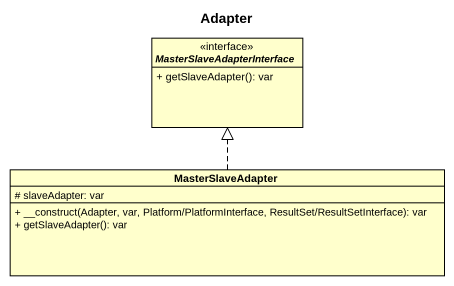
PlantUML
@startuml
title Adapter
hide circle
hide empty members
skinparam classAttributeIconSize 0
interface MasterSlaveAdapterInterface <<interface>> {
  + getSlaveAdapter(): var
}
class MasterSlaveAdapter {
  # slaveAdapter: var
  + __construct(Adapter, var, Platform/PlatformInterface, ResultSet/ResultSetInterface): var
  + getSlaveAdapter(): var
}
MasterSlaveAdapter .up.|> MasterSlaveAdapterInterface
@enduml
